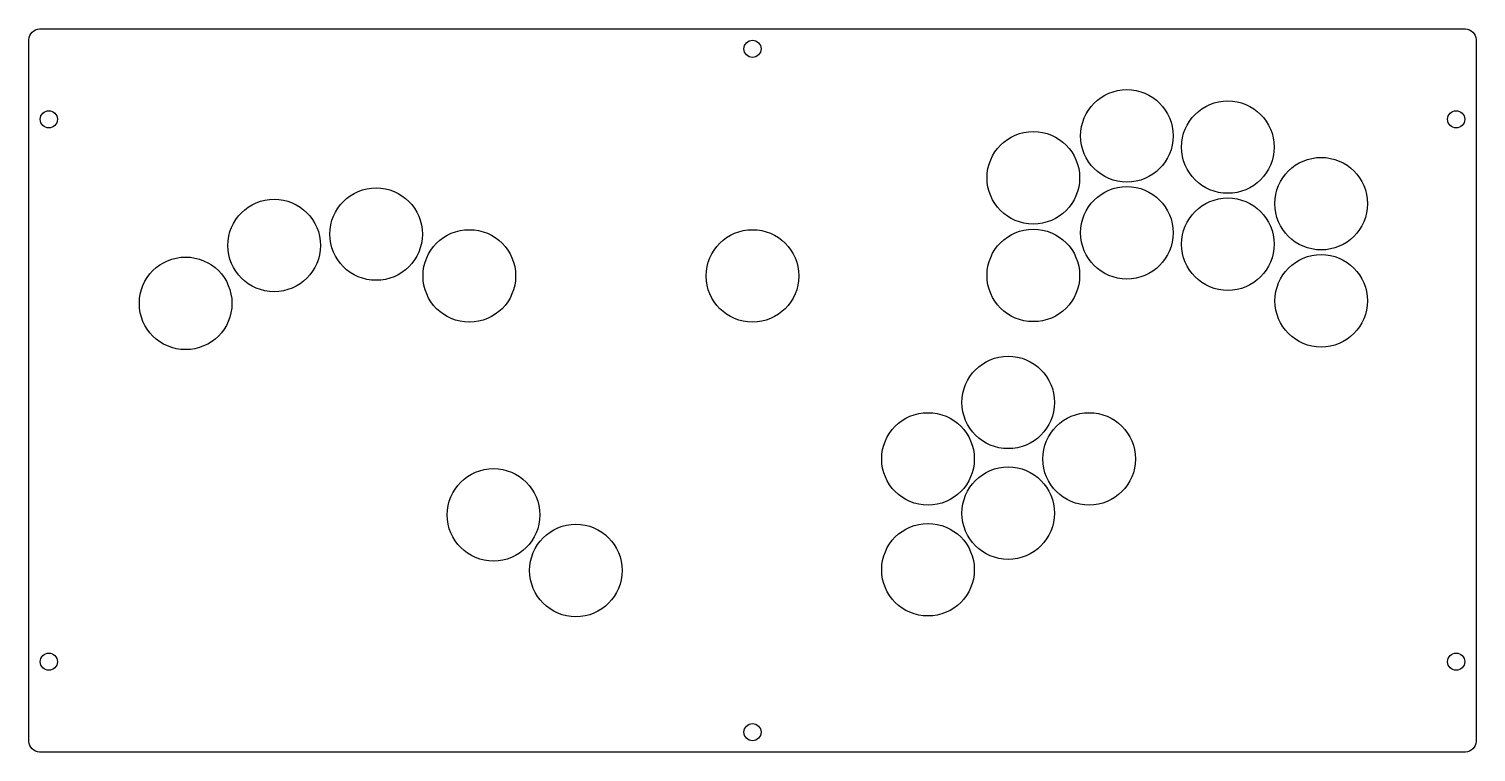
# Model space of a CAD drawing. Header units: millimetres. Extents: x 19 to 425, y 36 to 239.
import ezdxf

# ---------------------------------------------------------------- set-up
doc = ezdxf.new("R2010")
doc.units = ezdxf.units.MM
doc.layers.get('0').update_dxf_attribs({"linetype": 'CONTINUOUS'})

msp = doc.modelspace()

# ---------------------------------------------------------------- linework, layer by layer
msp.add_lwpolyline([(422.11, 36.04), (21.71, 36.04, -0.414214), (18.71, 39.04), (18.71, 236.24, -0.414214), (21.71, 239.24), (422.11, 239.24, -0.414214), (425.11, 236.24), (425.11, 39.04, -0.414214)], format="xyb", close=True)
for centre, radius in [((221.91, 233.66), 2.41), ((327.06, 209.18), 13), ((24.3, 213.84), 2.41), ((355.41, 206.05), 13), ((419.53, 213.84), 2.41), ((300.78, 197.42), 13), ((381.61, 190.14), 13), ((87.58, 178.41), 13), ((116.21, 181.6), 13), ((327.06, 181.97), 13), ((355.41, 178.75), 13), ((300.78, 169.99), 13), ((142.39, 169.83), 13), ((221.91, 169.83), 13), ((62.72, 162.13), 13), ((381.63, 162.84), 13), ((293.74, 134.3), 13), ((271.2, 118.41), 13), ((316.47, 118.41), 13), ((149.18, 102.68), 13), ((293.74, 103.19), 13), ((172.32, 87.06), 13), ((271.2, 87.29), 13), ((24.3, 61.44), 2.41), ((419.53, 61.44), 2.41), ((221.91, 41.63), 2.41)]:
    msp.add_circle(centre, radius)

doc.saveas('drawing.dxf')
